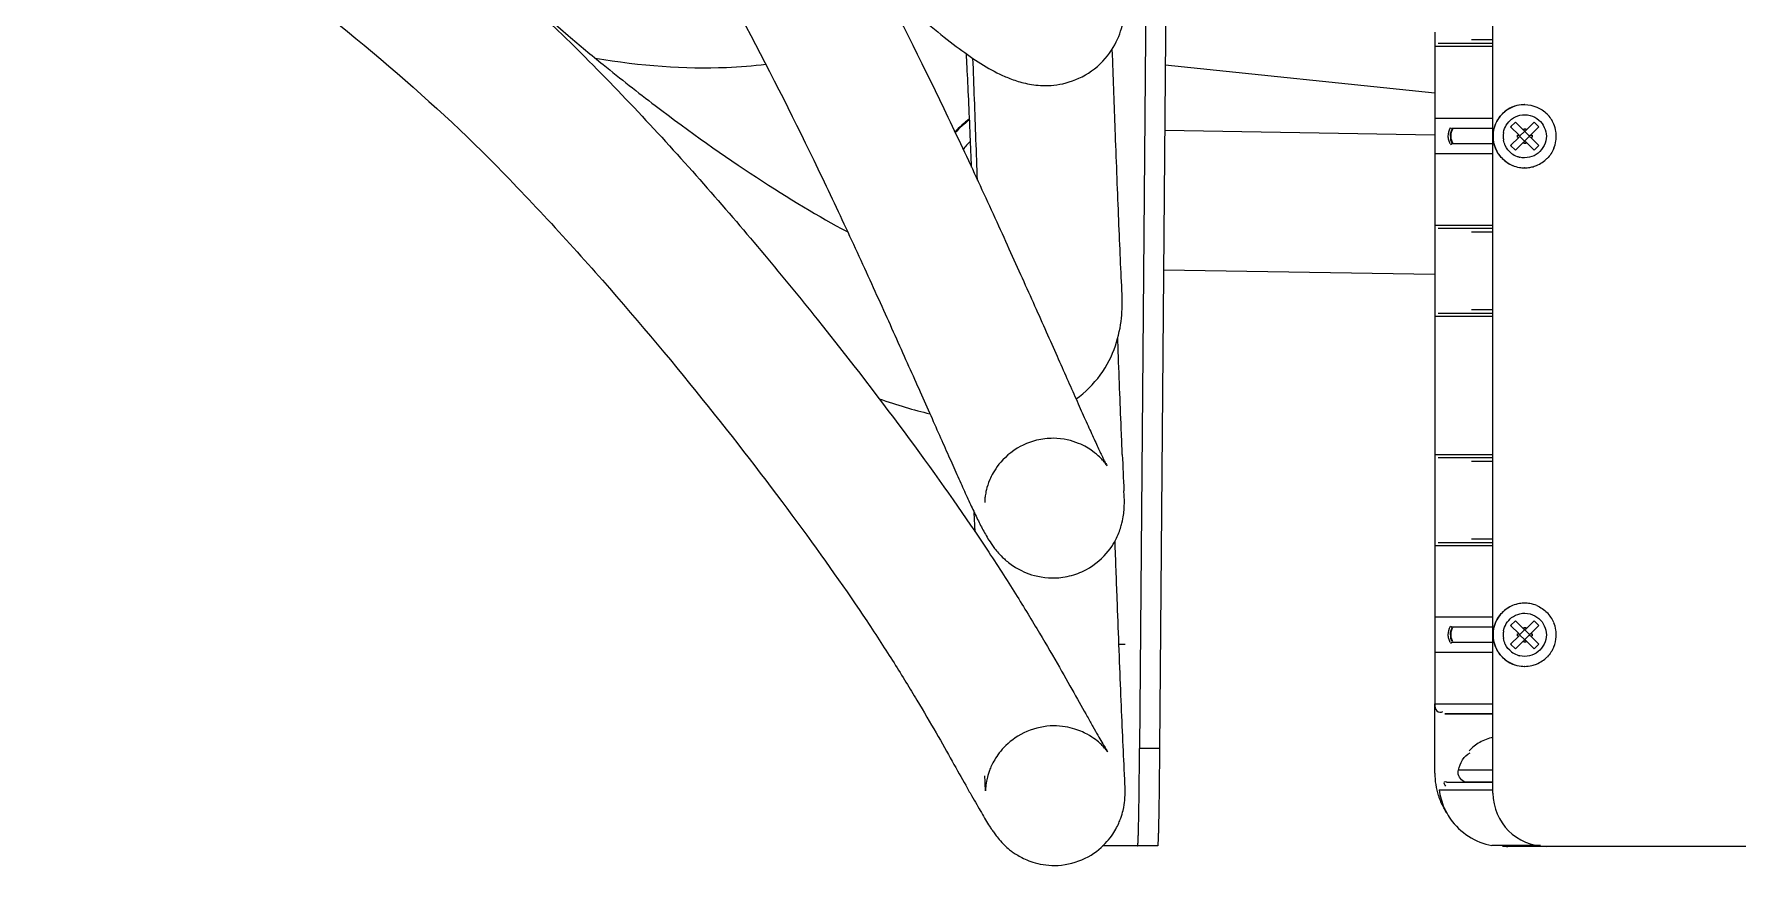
# Model space of a CAD drawing. Header units: millimetres. Extents: x 0 to 10500, y 0 to 7425.
# Drawn here: x 3329.3 to 3585.6, y 1495.8 to 1621 of the extents above; entities that cross this region are included whole.
import ezdxf

# ---------------------------------------------------------------- set-up
doc = ezdxf.new("R2010")
doc.units = ezdxf.units.MM
doc.header["$LTSCALE"] = 577.5
doc.layers.get('0').update_dxf_attribs({"linetype": 'CONTINUOUS'})
doc.layers.add('AXES', color=7, linetype='CONTINUOUS')

msp = doc.modelspace()

# ---------------------------------------------------------------- linework, layer by layer
at = {"color": 3, "linetype": 'Continuous'}
for p, q in [((3498.26, 1835.58), (3495.57, 1513.47)), ((3495.28, 1498.83), (3490.01, 1498.83))]:
    msp.add_line(p, q, dxfattribs=at)
at = {"color": 7, "linetype": 'Continuous'}
for p, q in [((3501.26, 1835.58), (3498.57, 1513.47)), ((3548.73, 1506.77), (3548.73, 1698.1)), ((3540, 1621.23), (3540, 1520.19)), ((3491.53, 1616.94), (3491.47, 1618.73)), ((3499.43, 1616.32), (3539.97, 1612.11)), ((3499.35, 1606.52), (3539.97, 1605.83)), ((3499.17, 1585.52), (3539.97, 1584.83)), ((3492.97, 1557.71), (3492.94, 1558.56)), ((3493.26, 1551.54), (3493.22, 1552.25)), ((3470.82, 1546.1), (3470.71, 1548.99)), ((3472.28, 1550.52), (3472.28, 1550.51)), ((3492.47, 1529.14), (3492.46, 1529.2)), ((3492.46, 1529.19), (3493.41, 1529.19)), ((3539.98, 1509.77), (3539.98, 1520.19)), ((3541.5, 1518.69), (3548.71, 1518.69)), ((3498.57, 1513.47), (3495.57, 1513.47)), ((3548.71, 1507.21), (3540.66, 1507.21)), ((3548.71, 1508.4), (3541.76, 1508.4)), ((3548.71, 1506.77), (3548.73, 1506.77)), ((3498.28, 1498.83), (3495.28, 1498.83)), ((3555.89, 1498.9), (3548.55, 1498.9)), ((3960.72, 1498.77), (3550.98, 1498.77))]:
    msp.add_line(p, q, dxfattribs=at)
at = {"color": 6, "linetype": 'Continuous'}
for p, q in [((3548.7, 1620.1), (3545.48, 1620.1)), ((3548.7, 1619.1), (3539.98, 1619.1)), ((3540.48, 1619.6), (3548.7, 1619.6)), ((3553.5, 1610.35), (3553.48, 1610.35)), ((3548.7, 1608.25), (3539.98, 1608.25)), ((3552.1, 1607.72), (3551.39, 1607.01)), ((3553.36, 1606.46), (3552.1, 1607.72)), ((3552.22, 1607.59), (3552.1, 1607.72)), ((3554.92, 1607.72), (3553.66, 1606.46)), ((3554.78, 1607.57), (3554.92, 1607.72)), ((3555.63, 1607.01), (3554.92, 1607.72)), ((3542.35, 1606.88), (3542.58, 1606.75)), ((3548.7, 1606.75), (3542.58, 1606.75)), ((3551.39, 1607.01), (3552.65, 1605.75)), ((3551.51, 1606.89), (3551.39, 1607.01)), ((3552.65, 1605.45), (3551.39, 1604.18)), ((3552.1, 1603.48), (3553.36, 1604.74)), ((3552.4, 1605.75), (3552.65, 1605.75)), ((3552.4, 1605.45), (3552.4, 1605.75)), ((3552.4, 1605.45), (3552.65, 1605.45)), ((3552.72, 1605.65), (3552.78, 1605.59)), ((3552.77, 1605.6), (3552.72, 1605.55)), ((3552.76, 1605.56), (3553.45, 1604.87)), ((3553.45, 1606.33), (3552.77, 1605.65)), ((3553.36, 1606.71), (3553.66, 1606.71)), ((3553.36, 1606.71), (3553.36, 1606.46)), ((3553.36, 1604.74), (3553.36, 1604.49)), ((3553.66, 1604.49), (3553.36, 1604.49)), ((3553.48, 1606.31), (3553.41, 1606.38)), ((3553.49, 1604.9), (3553.41, 1604.81)), ((3553.62, 1606.43), (3553.47, 1606.3)), ((3553.62, 1604.76), (3553.47, 1604.9)), ((3554.24, 1605.6), (3553.48, 1604.84)), ((3553.48, 1604.89), (3553.62, 1604.77)), ((3554.21, 1605.63), (3553.51, 1606.33)), ((3553.66, 1606.71), (3553.66, 1606.46)), ((3553.66, 1606.69), (3553.66, 1606.71)), ((3553.66, 1604.74), (3554.92, 1603.48)), ((3553.66, 1604.74), (3553.66, 1604.49)), ((3553.66, 1604.49), (3553.66, 1604.51)), ((3554.18, 1605.59), (3554.34, 1605.75)), ((3554.3, 1605.7), (3554.18, 1605.59)), ((3554.18, 1605.61), (3554.3, 1605.5)), ((3554.34, 1605.45), (3554.18, 1605.61)), ((3554.37, 1605.75), (3555.63, 1607.01)), ((3554.37, 1605.75), (3554.62, 1605.75)), ((3555.63, 1604.18), (3554.37, 1605.45)), ((3554.37, 1605.45), (3554.62, 1605.45)), ((3554.62, 1605.75), (3554.62, 1605.45)), ((3555.47, 1606.86), (3555.63, 1607.01)), ((3548.7, 1602.95), (3539.98, 1602.95)), ((3542.58, 1604.45), (3542.35, 1604.31)), ((3548.7, 1604.45), (3542.58, 1604.45)), ((3551.39, 1604.18), (3551.51, 1604.31)), ((3551.39, 1604.18), (3552.1, 1603.48)), ((3552.1, 1603.48), (3552.22, 1603.6)), ((3554.92, 1603.48), (3554.77, 1603.63)), ((3554.92, 1603.48), (3555.63, 1604.18)), ((3555.63, 1604.18), (3555.47, 1604.34)), ((3553.5, 1600.85), (3553.48, 1600.85)), ((3539.98, 1592.2), (3548.7, 1592.2)), ((3548.7, 1591.7), (3540.48, 1591.7)), ((3545.48, 1591.2), (3548.7, 1591.2)), ((3540.48, 1579), (3548.7, 1579)), ((3548.7, 1579.5), (3545.48, 1579.5)), ((3548.7, 1578.5), (3539.98, 1578.5)), ((3539.98, 1557.7), (3548.7, 1557.7)), ((3548.7, 1557.2), (3540.48, 1557.2)), ((3545.48, 1556.7), (3548.7, 1556.7)), ((3548.7, 1544), (3539.98, 1544)), ((3540.48, 1544.5), (3548.7, 1544.5)), ((3548.7, 1545), (3545.48, 1545)), ((3553.5, 1535.35), (3553.48, 1535.35)), ((3548.7, 1533.25), (3539.98, 1533.25)), ((3552.1, 1532.72), (3551.39, 1532.01)), ((3553.36, 1531.46), (3552.1, 1532.72)), ((3552.22, 1532.59), (3552.1, 1532.72)), ((3554.92, 1532.72), (3553.66, 1531.46)), ((3554.78, 1532.57), (3554.92, 1532.72)), ((3555.63, 1532.01), (3554.92, 1532.72)), ((3542.35, 1531.88), (3542.58, 1531.75)), ((3548.7, 1531.75), (3542.58, 1531.75)), ((3551.39, 1532.01), (3552.65, 1530.75)), ((3551.51, 1531.89), (3551.39, 1532.01)), ((3552.65, 1530.45), (3551.39, 1529.18)), ((3552.4, 1530.75), (3552.65, 1530.75)), ((3552.4, 1530.45), (3552.4, 1530.75)), ((3552.4, 1530.45), (3552.65, 1530.45)), ((3552.72, 1530.65), (3552.78, 1530.59)), ((3552.77, 1530.6), (3552.72, 1530.55)), ((3552.76, 1530.56), (3553.45, 1529.87)), ((3553.45, 1531.33), (3552.77, 1530.65)), ((3553.36, 1531.71), (3553.66, 1531.71)), ((3553.36, 1531.71), (3553.36, 1531.46)), ((3553.48, 1531.31), (3553.41, 1531.38)), ((3553.62, 1531.43), (3553.47, 1531.3)), ((3554.24, 1530.6), (3553.48, 1529.84)), ((3554.21, 1530.63), (3553.51, 1531.33)), ((3553.66, 1531.71), (3553.66, 1531.46)), ((3553.66, 1531.69), (3553.66, 1531.71)), ((3554.18, 1530.59), (3554.34, 1530.75)), ((3554.3, 1530.7), (3554.18, 1530.59)), ((3554.18, 1530.61), (3554.3, 1530.5)), ((3554.34, 1530.45), (3554.18, 1530.61)), ((3554.37, 1530.75), (3555.63, 1532.01)), ((3554.37, 1530.75), (3554.62, 1530.75)), ((3555.63, 1529.18), (3554.37, 1530.45)), ((3554.37, 1530.45), (3554.62, 1530.45)), ((3554.62, 1530.75), (3554.62, 1530.45)), ((3555.47, 1531.86), (3555.63, 1532.01)), ((3548.7, 1527.95), (3539.98, 1527.95)), ((3542.58, 1529.45), (3542.35, 1529.31)), ((3548.7, 1529.45), (3542.58, 1529.45)), ((3551.39, 1529.18), (3551.51, 1529.31)), ((3551.39, 1529.18), (3552.1, 1528.48)), ((3552.1, 1528.48), (3553.36, 1529.74)), ((3552.1, 1528.48), (3552.22, 1528.6)), ((3553.36, 1529.74), (3553.36, 1529.49)), ((3553.66, 1529.49), (3553.36, 1529.49)), ((3553.49, 1529.9), (3553.41, 1529.81)), ((3553.62, 1529.76), (3553.47, 1529.9)), ((3553.48, 1529.89), (3553.62, 1529.77)), ((3553.66, 1529.74), (3554.92, 1528.48)), ((3553.66, 1529.74), (3553.66, 1529.49)), ((3553.66, 1529.49), (3553.66, 1529.51)), ((3554.92, 1528.48), (3554.77, 1528.63)), ((3554.92, 1528.48), (3555.63, 1529.18)), ((3555.63, 1529.18), (3555.47, 1529.34)), ((3553.5, 1525.85), (3553.48, 1525.85)), ((3539.98, 1520.19), (3548.7, 1520.19)), ((3548.71, 1518.69), (3541.48, 1518.69)), ((3543.49, 1509.86), (3543.5, 1509.99)), ((3543.5, 1509.99), (3543.52, 1510.12)), ((3543.52, 1510.12), (3543.55, 1510.25)), ((3543.55, 1510.26), (3548.71, 1510.26)), ((3548.71, 1508.41), (3544.61, 1508.41))]:
    msp.add_line(p, q, dxfattribs=at)
at = {"color": 7, "linetype": 'Continuous'}
for centre, radius, start, end in [((3608.39, 1854.44), 306.79, 225.0203, 229.6208), ((3609.88, 1856.09), 309.02, 229.6089, 230.872), ((4666.46, 1608.29), 1174.58, 182.4681, 182.73448), ((3551.06, 1509.78), 11.08, 180.068, 197.7776), ((3550.43, 1508.48), 9.86, 187.1247, 203.3798), ((3551, 1509.78), 11.01, 197.8356, 208.0757), ((3550.99, 1509.77), 11.01, 208.076, 212.4764), ((3550.23, 1508.4), 9.64, 203.422, 207.3332), ((3556.73, 1506.77), 8, 180.0053, 269.9927), ((3550.28, 1508.43), 9.7, 207.3361, 214.9614), ((3550.98, 1509.68), 10.91, 265.6648, 269.9932)]:
    msp.add_arc(centre, radius, start, end, dxfattribs=at)
at = {"color": 6, "linetype": 'Continuous'}
for centre, radius, start, end in [((3553.5, 1605.6), 4.75, 112.5316, 123.6115), ((3553.5, 1605.57), 4.78, 96.2142, 112.4424), ((3553.49, 1605.57), 4.78, 96.2849, 112.1811), ((3553.49, 1605.61), 4.73, 90.0109, 96.2765), ((3553.5, 1605.62), 4.73, 90.0086, 96.2033), ((3553.5, 1605.59), 4.76, 123.5824, 134.9598), ((3553.5, 1605.6), 4.75, 33.6258, 44.9997), ((3553.51, 1605.61), 4.74, 22.4836, 33.6493), ((3553.46, 1605.59), 4.79, 8.6823, 22.4182), ((3544.14, 1605.6), 1.81, 180.042, 186.0684), ((3544.32, 1605.62), 2, 186.0879, 192.9055), ((3553.91, 1605.53), 3.65, 169.9114, 178.8995), ((3553.91, 1605.67), 3.65, 181.0932, 190.0861), ((3553.46, 1605.61), 4.79, 337.5818, 351.3177), ((3553.48, 1605.59), 4.77, 3.5334, 8.7043), ((3553.48, 1605.61), 4.77, 351.2957, 356.4666), ((3553.57, 1605.6), 4.68, 356.4693, 3.5307), ((3553.5, 1605.61), 4.76, 225.0402, 236.4176), ((3553.53, 1605.63), 3.28, 232.6284, 249.007), ((3553.51, 1605.58), 3.23, 248.995, 257.0955), ((3553.49, 1605.61), 4.76, 303.8363, 314.9605), ((3553.5, 1605.6), 4.75, 236.3885, 247.4684), ((3553.5, 1605.61), 4.76, 247.5221, 260.3809), ((3553.49, 1605.61), 4.76, 247.8816, 260.4451), ((3553.5, 1605.6), 4.75, 260.3536, 269.9821), ((3553.49, 1605.6), 4.75, 260.4197, 269.9844), ((3553.5, 1605.6), 4.75, 270.0179, 279.6464), ((3553.49, 1605.63), 4.78, 279.6342, 283.1342), ((3553.5, 1605.59), 4.74, 283.1228, 292.1299), ((3553.49, 1605.6), 4.75, 292.174, 303.8671), ((3553.5, 1530.59), 4.76, 99.3063, 112.477), ((3553.49, 1530.59), 4.76, 99.4154, 112.2144), ((3553.49, 1530.6), 4.75, 90.0191, 99.4418), ((3553.5, 1530.6), 4.75, 90.017, 99.3331), ((3553.5, 1530.6), 4.75, 80.6669, 89.983), ((3553.5, 1530.59), 4.76, 67.523, 80.6937), ((3553.5, 1530.59), 4.76, 123.5824, 134.9598), ((3553.5, 1530.6), 4.75, 112.5316, 123.6115), ((3553.5, 1530.6), 4.75, 33.6258, 44.9997), ((3553.51, 1530.61), 4.74, 22.4836, 33.6493), ((3544.14, 1530.6), 1.81, 180.042, 186.0684), ((3544.32, 1530.62), 2, 186.0879, 192.9055), ((3553.91, 1530.53), 3.65, 169.9114, 178.8995), ((3553.91, 1530.67), 3.65, 181.0932, 190.0861), ((3553.46, 1530.59), 4.79, 8.6823, 22.4182), ((3553.44, 1530.61), 4.81, 337.6168, 356.4254), ((3553.48, 1530.59), 4.77, 3.5334, 8.7043), ((3553.57, 1530.6), 4.68, 356.4693, 3.5307), ((3553.53, 1530.63), 3.28, 232.6284, 249.007), ((3553.5, 1530.61), 4.76, 225.0402, 236.4176), ((3553.5, 1530.6), 4.75, 236.3885, 247.4684), ((3553.5, 1530.63), 4.78, 247.5576, 263.7858), ((3553.49, 1530.63), 4.78, 247.9143, 263.8283), ((3553.51, 1530.58), 3.23, 248.995, 257.0955), ((3553.49, 1530.58), 4.73, 263.8402, 269.9938), ((3553.5, 1530.58), 4.73, 263.7967, 269.9914), ((3553.5, 1530.61), 4.76, 270.0275, 283.1473), ((3553.5, 1530.59), 4.74, 283.1228, 292.1299), ((3553.49, 1530.6), 4.75, 292.174, 303.8671), ((3553.49, 1530.61), 4.76, 303.8363, 314.9605)]:
    msp.add_arc(centre, radius, start, end, dxfattribs=at)
at = {"color": 2, "linetype": 'Continuous'}
for centre, radius, start, end in [((3550.24, 1508.38), 6.97, 102.7093, 120.1254), ((3550.26, 1508.36), 7, 120.2077, 136.8309)]:
    msp.add_arc(centre, radius, start, end, dxfattribs=at)
at = {"color": 7, "linetype": 'Continuous'}
for points, knots in [([(3417.71, 1691.39), (3420.77, 1687.23), (3429.33, 1675.11), (3442.06, 1655.19), (3455.21, 1631.88), (3464.56, 1613.14), (3471.08, 1599.29), (3475.48, 1589.67), (3479.4, 1580.96), (3482.84, 1573.24), (3485.28, 1567.73), (3486.98, 1563.92), (3488.12, 1561.39), (3489.11, 1559.21), (3489.79, 1557.76), (3490.23, 1556.86), (3490.49, 1556.35), (3490.64, 1556.08), (3490.68, 1556.02), (3490.68, 1556.01)], [0, 0, 0, 0, 0.070633, 0.204596, 0.338559, 0.472522, 0.539503, 0.606484, 0.673466, 0.740447, 0.807429, 0.840919, 0.87441, 0.907901, 0.941391, 0.958137, 0.974882, 0.991627, 1, 1, 1, 1]), ([(3344.28, 1680.58), (3346.8, 1677.15), (3354.62, 1667.79), (3376.53, 1647.7), (3398.45, 1631.22), (3411.48, 1618.18)], [0, 0, 0, 0, 0.154946, 0.436631, 1, 1, 1, 1]), ([(3402.89, 1676.06), (3405.06, 1673.07), (3412.46, 1662.5), (3424.06, 1644.35), (3436.64, 1622.05), (3445.67, 1603.97), (3452.02, 1590.47), (3456.35, 1581), (3460.23, 1572.37), (3463.65, 1564.71), (3466.09, 1559.2), (3467.81, 1555.35), (3468.58, 1553.62), (3468.95, 1552.81)], [0, 0, 0, 0, 0.0625, 0.21875, 0.375, 0.53125, 0.609375, 0.6875, 0.765625, 0.84375, 0.921875, 0.960938, 1, 1, 1, 1]), ([(3329.27, 1665.61), (3331.77, 1662.38), (3340.45, 1652.24), (3363.76, 1631.02), (3385.02, 1614.94), (3396.63, 1603.33)], [0, 0, 0, 0, 0.126905, 0.417937, 1, 1, 1, 1]), ([(3456.66, 1628.65), (3457.76, 1627.67), (3460.49, 1625.24), (3464.33, 1621.96), (3468.06, 1619.01), (3471.33, 1616.7), (3473.94, 1615.18), (3476.26, 1614.17), (3478.31, 1613.53), (3480.91, 1613.12), (3484.4, 1613.36), (3488.53, 1615.15), (3491.64, 1618.54), (3493, 1621.89), (3493.52, 1625.49), (3493.21, 1628.22), (3492.83, 1630.48), (3492.52, 1632.19), (3492.45, 1632.85), (3492.45, 1632.98)], [0, 0, 0, 0, 0.049401, 0.128618, 0.207834, 0.287051, 0.366268, 0.405876, 0.445484, 0.485092, 0.524701, 0.564309, 0.603917, 0.643525, 0.683134, 0.76235, 0.841567, 0.920783, 1, 1, 1, 1]), ([(3411.48, 1618.18), (3418.24, 1611.42), (3430.97, 1597.69), (3447.5, 1577.77), (3461.4, 1559.67), (3470.65, 1546.51), (3476.52, 1537.44), (3480.2, 1531.42), (3483.26, 1526.18), (3485.75, 1521.77), (3487.44, 1518.77), (3488.57, 1516.76), (3489.3, 1515.47), (3489.92, 1514.4), (3490.41, 1513.57), (3490.69, 1513.13), (3490.78, 1512.98), (3490.79, 1512.97), (3490.79, 1512.97)], [0, 0, 0, 0, 0.125984, 0.251969, 0.377953, 0.503937, 0.566929, 0.629921, 0.692913, 0.755906, 0.818898, 0.850394, 0.88189, 0.913386, 0.944882, 0.976378, 0.992126, 1, 1, 1, 1]), ([(3413.69, 1617.34), (3420.5, 1616.2), (3429.32, 1615.55), (3437.42, 1616.2), (3439.35, 1616.42)], [0, 0, 0, 0, 0.756175, 1, 1, 1, 1]), ([(3470.3, 1600.93), (3470.23, 1602.53), (3470.09, 1606.06), (3469.87, 1611.18), (3469.67, 1615.22), (3469.56, 1617.36), (3469.52, 1618)], [0, 0, 0, 0, 0.245621, 0.553832, 0.862043, 1, 1, 1, 1]), ([(3471.19, 1598.98), (3471.11, 1600.99), (3470.89, 1607.02), (3470.66, 1613.24), (3470.51, 1617.32)], [0, 0, 0, 0, 0.337651, 1, 1, 1, 1]), ([(3414.88, 1616.38), (3417.49, 1614.25), (3425.34, 1608.08), (3438.21, 1598.97), (3447.46, 1593.44), (3451.6, 1591.23), (3451.66, 1591.2)], [0, 0, 0, 0, 0.19881, 0.59643, 0.99405, 1, 1, 1, 1]), ([(3492.94, 1581.79), (3492.78, 1585.16), (3492.44, 1592.77), (3491.97, 1604.99), (3491.67, 1613.24), (3491.53, 1616.94)], [0, 0, 0, 0, 0.354315, 0.70863, 1, 1, 1, 1]), ([(3542.3, 1604.45), (3542.21, 1604.63), (3542.06, 1605), (3542, 1605.4), (3542, 1605.6)], [0, 0, 0, 0, 0.509565, 1, 1, 1, 1]), ([(3396.63, 1603.33), (3403.02, 1596.94), (3415.14, 1583.87), (3431.09, 1564.66), (3444.51, 1547.17), (3453.29, 1534.68), (3458.74, 1526.25), (3462.17, 1520.65), (3465.03, 1515.74), (3467.44, 1511.48), (3468.79, 1509.07), (3469.41, 1507.99)], [0, 0, 0, 0, 0.153846, 0.307692, 0.461538, 0.615385, 0.692308, 0.769231, 0.846154, 0.923077, 1, 1, 1, 1]), ([(3486.02, 1566.07), (3487.41, 1567.08), (3490.05, 1569.72), (3492.17, 1574.16), (3492.97, 1578.3), (3492.99, 1580.68), (3492.94, 1581.79)], [0, 0, 0, 0, 0.233231, 0.488821, 0.74441, 1, 1, 1, 1]), ([(3492.94, 1558.56), (3492.89, 1559.8), (3492.67, 1564.92), (3492.45, 1570.65), (3492.29, 1575.09), (3492.28, 1575.24)], [0, 0, 0, 0, 0.243578, 0.974314, 1, 1, 1, 1]), ([(3490.68, 1556.01), (3490.69, 1556), (3490.68, 1556.01), (3490.56, 1556.2), (3490.17, 1556.71), (3489.63, 1557.3), (3488.62, 1558.19), (3486.71, 1559.42), (3483.48, 1560.33), (3480.07, 1559.98), (3476.76, 1558.7), (3474.06, 1556.11), (3472.92, 1553.79), (3472.48, 1552.34), (3472.34, 1551.46), (3472.29, 1550.93), (3472.28, 1550.63), (3472.28, 1550.54), (3472.28, 1550.52)], [0, 0, 0, 0, 0.062503, 0.187508, 0.250011, 0.312514, 0.375016, 0.437519, 0.500022, 0.531273, 0.562525, 0.625027, 0.68753, 0.750033, 0.812535, 0.875038, 0.937541, 1, 1, 1, 1]), ([(3468.95, 1552.81), (3469.32, 1551.99), (3470.02, 1550.44), (3470.82, 1548.74), (3471.43, 1547.49), (3471.89, 1546.6), (3472.36, 1545.74), (3472.89, 1544.84), (3473.46, 1543.98), (3474.15, 1543.1), (3474.9, 1542.28), (3476.09, 1541.23), (3478.18, 1539.9), (3481.53, 1538.97), (3485.03, 1539.33), (3488.42, 1540.63), (3491.22, 1543.31), (3492.46, 1545.8), (3492.97, 1547.48), (3493.17, 1548.66), (3493.26, 1549.57), (3493.29, 1550.55), (3493.28, 1551.15), (3493.26, 1551.54)], [0, 0, 0, 0, 0.125, 0.25, 0.3125, 0.375, 0.4375, 0.5, 0.5625, 0.59375, 0.625, 0.65625, 0.6875, 0.71875, 0.734375, 0.75, 0.78125, 0.8125, 0.84375, 0.875, 0.90625, 0.9375, 1, 1, 1, 1]), ([(3492.46, 1529.2), (3492.38, 1531.43), (3492.18, 1536.54), (3491.99, 1541.8), (3491.88, 1544.72)], [0, 0, 0, 0, 0.444934, 1, 1, 1, 1]), ([(3542.3, 1529.45), (3542.21, 1529.63), (3542.06, 1530), (3542, 1530.4), (3542, 1530.6)], [0, 0, 0, 0, 0.509565, 1, 1, 1, 1]), ([(3493.26, 1510.39), (3493.09, 1513.97), (3492.82, 1520.07), (3492.56, 1526.81), (3492.47, 1529.14)], [0, 0, 0, 0, 0.66282, 1, 1, 1, 1]), ([(3540, 1520.19), (3540, 1519.83), (3540.03, 1519.04), (3540.96, 1518.88), (3541.2, 1519.07)], [0, 0, 0, 0, 0.543054, 1, 1, 1, 1]), ([(3490.79, 1512.97), (3490.79, 1512.97), (3490.78, 1512.99), (3490.67, 1513.15), (3490.25, 1513.65), (3489.42, 1514.52), (3487.81, 1515.62), (3485.74, 1516.58), (3482.26, 1517.16), (3477.93, 1516.06), (3474.92, 1513.62), (3473.51, 1511.47), (3472.88, 1509.94), (3472.52, 1508.57), (3472.42, 1507.68), (3472.39, 1507.21), (3472.4, 1507.08), (3472.39, 1507.17), (3472.38, 1507.48), (3472.35, 1508.17), (3472.31, 1508.94), (3472.29, 1509.37)], [0, 0, 0, 0, 0.030303, 0.090909, 0.151515, 0.212121, 0.242424, 0.272727, 0.30303, 0.333333, 0.363636, 0.393939, 0.424242, 0.454545, 0.515152, 0.575758, 0.636364, 0.69697, 0.757576, 0.878788, 1, 1, 1, 1]), ([(3498.57, 1513.47), (3498.56, 1512.38), (3498.54, 1510.3), (3498.51, 1507.39), (3498.48, 1504.87), (3498.44, 1502.78), (3498.41, 1501.31), (3498.38, 1500.37), (3498.36, 1499.83), (3498.34, 1499.42), (3498.33, 1499.09), (3498.29, 1498.95), (3498.3, 1498.83), (3498.28, 1498.83)], [0, 0, 0, 0, 0.224901, 0.4244, 0.596578, 0.73978, 0.852627, 0.897319, 0.934042, 0.962709, 0.983259, 0.995659, 1, 1, 1, 1]), ([(3469.41, 1507.99), (3469.71, 1507.44), (3470.29, 1506.41), (3471.08, 1505.04), (3471.78, 1503.83), (3472.41, 1502.75), (3472.91, 1501.95), (3473.32, 1501.31), (3473.66, 1500.82), (3474.09, 1500.23), (3474.76, 1499.43), (3475.77, 1498.4), (3477.5, 1497.21), (3479.65, 1496.22), (3483.2, 1495.63), (3487.6, 1496.75), (3490.66, 1499.23), (3492.12, 1501.45), (3492.79, 1503.07), (3493.21, 1504.61), (3493.35, 1505.76), (3493.4, 1506.65), (3493.4, 1507.3), (3493.38, 1507.85), (3493.36, 1508.51), (3493.32, 1509.31), (3493.28, 1510.02), (3493.26, 1510.39)], [0, 0, 0, 0, 0.071429, 0.142857, 0.214286, 0.285714, 0.357143, 0.392857, 0.428571, 0.464286, 0.5, 0.535714, 0.553571, 0.571429, 0.589286, 0.607143, 0.625, 0.642857, 0.660714, 0.678571, 0.714286, 0.75, 0.785714, 0.821429, 0.857143, 0.928571, 1, 1, 1, 1]), ([(3541.78, 1508.45), (3541.66, 1508.5), (3541.13, 1508.54), (3541.45, 1508), (3541.57, 1507.82)], [0, 0, 0, 0, 0.383951, 1, 1, 1, 1])]:
    msp.add_open_spline(points, degree=3, knots=knots, dxfattribs=at)
at = {"color": 6, "linetype": 'Continuous'}
for points in [[(3551.69, 1610), (3550.57, 1609.54), (3549.58, 1608.56), (3549.11, 1607.45)], [(3553.5, 1610.35), (3554.12, 1610.35), (3554.74, 1610.22), (3555.32, 1609.99)], [(3555.32, 1609.99), (3555.89, 1609.75), (3556.42, 1609.39), (3556.86, 1608.96)], [(3549.11, 1607.45), (3548.86, 1606.87), (3548.74, 1606.23), (3548.74, 1605.6)], [(3548.75, 1605.6), (3548.75, 1606.22), (3548.87, 1606.85), (3549.11, 1607.42)], [(3549.11, 1607.42), (3549.35, 1607.99), (3549.7, 1608.52), (3550.14, 1608.96)], [(3550.32, 1606.17), (3550.45, 1606.94), (3550.91, 1607.7), (3551.53, 1608.18)], [(3551.53, 1608.18), (3551.9, 1608.46), (3552.34, 1608.66), (3552.79, 1608.77)], [(3552.79, 1608.77), (3553.75, 1608.99), (3554.91, 1608.69), (3555.65, 1608.04)], [(3555.65, 1608.04), (3556.33, 1607.45), (3556.74, 1606.49), (3556.76, 1605.6)], [(3548.74, 1605.6), (3548.74, 1604.98), (3548.86, 1604.36), (3549.09, 1603.79)], [(3549.11, 1603.78), (3548.87, 1604.35), (3548.75, 1604.98), (3548.75, 1605.6)], [(3549.09, 1603.79), (3549.56, 1602.66), (3550.56, 1601.66), (3551.69, 1601.2)], [(3550.14, 1602.24), (3549.7, 1602.68), (3549.35, 1603.21), (3549.11, 1603.78)], [(3551.53, 1603.02), (3551.13, 1603.33), (3550.8, 1603.74), (3550.58, 1604.19)], [(3557.89, 1603.78), (3557.65, 1603.21), (3557.29, 1602.68), (3556.86, 1602.24)], [(3551.69, 1535), (3550.57, 1534.54), (3549.58, 1533.56), (3549.11, 1532.45)], [(3549.11, 1532.42), (3549.35, 1532.99), (3549.7, 1533.52), (3550.14, 1533.96)], [(3550.32, 1531.17), (3550.45, 1531.94), (3550.91, 1532.7), (3551.53, 1533.18)], [(3551.53, 1533.18), (3551.9, 1533.46), (3552.34, 1533.66), (3552.79, 1533.77)], [(3552.79, 1533.77), (3553.75, 1533.99), (3554.91, 1533.69), (3555.65, 1533.04)], [(3555.32, 1534.99), (3555.89, 1534.75), (3556.42, 1534.39), (3556.86, 1533.96)], [(3555.65, 1533.04), (3556.33, 1532.45), (3556.74, 1531.49), (3556.76, 1530.6)], [(3549.11, 1532.45), (3548.86, 1531.87), (3548.74, 1531.23), (3548.74, 1530.6)], [(3548.74, 1530.6), (3548.74, 1529.98), (3548.86, 1529.36), (3549.09, 1528.79)], [(3548.75, 1530.6), (3548.75, 1531.22), (3548.87, 1531.85), (3549.11, 1532.42)], [(3549.11, 1528.78), (3548.87, 1529.35), (3548.75, 1529.98), (3548.75, 1530.6)], [(3549.09, 1528.79), (3549.56, 1527.66), (3550.56, 1526.66), (3551.69, 1526.2)], [(3550.14, 1527.24), (3549.7, 1527.68), (3549.35, 1528.21), (3549.11, 1528.78)], [(3551.53, 1528.02), (3551.13, 1528.33), (3550.8, 1528.74), (3550.58, 1529.19)], [(3557.89, 1528.78), (3557.65, 1528.21), (3557.29, 1527.68), (3556.86, 1527.24)], [(3543.55, 1510.25), (3543.82, 1511.25), (3544.33, 1512.46), (3545.3, 1512.83)], [(3544.61, 1508.41), (3544.02, 1508.57), (3543.49, 1509.25), (3543.49, 1509.86)]]:
    msp.add_open_spline(points, degree=3, dxfattribs=at)
at = {"color": 7, "linetype": 'Continuous'}
for points in [[(3542, 1605.6), (3542, 1606.04), (3542.12, 1606.5), (3542.33, 1606.89)], [(3456.39, 1566.11), (3459.08, 1565.15), (3461.62, 1564.41), (3464.03, 1563.85)], [(3542, 1530.6), (3542, 1531.04), (3542.12, 1531.5), (3542.33, 1531.89)], [(3542.33, 1502.87), (3543.74, 1500.85), (3546.13, 1499.33), (3548.55, 1498.9)]]:
    msp.add_open_spline(points, degree=3, dxfattribs=at)
at = {"color": 6, "linetype": 'Continuous'}
for points, knots in [([(3542.32, 1605.6), (3542.32, 1605.78), (3542.37, 1606.15), (3542.5, 1606.5), (3542.58, 1606.66)], [0, 0, 0, 0, 0.49474, 1, 1, 1, 1]), ([(3542.59, 1604.58), (3542.54, 1604.68), (3542.46, 1604.87), (3542.39, 1605.07), (3542.37, 1605.17)], [0, 0, 0, 0, 0.505444, 1, 1, 1, 1]), ([(3542.42, 1605.6), (3542.42, 1605.8), (3542.47, 1606.2), (3542.63, 1606.58), (3542.73, 1606.76)], [0, 0, 0, 0, 0.494598, 1, 1, 1, 1]), ([(3542.69, 1604.58), (3542.61, 1604.74), (3542.47, 1605.07), (3542.42, 1605.43), (3542.42, 1605.6)], [0, 0, 0, 0, 0.509732, 1, 1, 1, 1]), ([(3550.58, 1604.19), (3550.52, 1604.32), (3550.41, 1604.6), (3550.34, 1604.89), (3550.32, 1605.03)], [0, 0, 0, 0, 0.499814, 1, 1, 1, 1]), ([(3556.76, 1605.6), (3556.74, 1604.66), (3555.85, 1602.68), (3553.7, 1602.22), (3552.79, 1602.43)], [0, 0, 0, 0, 0.500002, 1, 1, 1, 1]), ([(3542.32, 1530.6), (3542.32, 1530.78), (3542.37, 1531.15), (3542.5, 1531.5), (3542.58, 1531.66)], [0, 0, 0, 0, 0.49474, 1, 1, 1, 1]), ([(3542.59, 1529.58), (3542.54, 1529.68), (3542.46, 1529.87), (3542.39, 1530.07), (3542.37, 1530.17)], [0, 0, 0, 0, 0.505444, 1, 1, 1, 1]), ([(3542.42, 1530.6), (3542.42, 1530.8), (3542.47, 1531.2), (3542.63, 1531.58), (3542.73, 1531.76)], [0, 0, 0, 0, 0.494598, 1, 1, 1, 1]), ([(3542.69, 1529.58), (3542.61, 1529.74), (3542.47, 1530.07), (3542.42, 1530.43), (3542.42, 1530.6)], [0, 0, 0, 0, 0.509732, 1, 1, 1, 1]), ([(3556.76, 1530.6), (3556.74, 1529.66), (3555.85, 1527.68), (3553.7, 1527.22), (3552.79, 1527.43)], [0, 0, 0, 0, 0.500002, 1, 1, 1, 1]), ([(3550.58, 1529.19), (3550.52, 1529.32), (3550.41, 1529.6), (3550.34, 1529.89), (3550.32, 1530.03)], [0, 0, 0, 0, 0.499814, 1, 1, 1, 1])]:
    msp.add_open_spline(points, degree=3, knots=knots, dxfattribs=at)
at = {"color": 3, "linetype": 'Continuous'}
msp.add_open_spline([(3495.28, 1498.83), (3495.3, 1498.83), (3495.29, 1498.95), (3495.33, 1499.09), (3495.34, 1499.42), (3495.36, 1499.83), (3495.38, 1500.37), (3495.41, 1501.31), (3495.44, 1502.78), (3495.48, 1504.87), (3495.51, 1507.39), (3495.54, 1510.3), (3495.56, 1512.38), (3495.57, 1513.47)], degree=3, knots=[0, 0, 0, 0, 0.004341, 0.016741, 0.037291, 0.065958, 0.102681, 0.147373, 0.26022, 0.403422, 0.5756, 0.775099, 1, 1, 1, 1], dxfattribs=at)
at = {"color": 2, "linetype": 'Continuous'}
msp.add_open_spline([(3546.74, 1514.41), (3546.16, 1514.07), (3545.62, 1513.64), (3545.16, 1513.15)], degree=3, dxfattribs=at)
at = {"layer": 'AXES', "color": 7, "linetype": 'Continuous'}
msp.add_line((3491.54, 1616.86), (3491.54, 1616.94), dxfattribs=at)
for centre, radius, start, end in [((3478.48, 1596.4), 14.53, 125.7415, 137.4059), ((3478.52, 1596.4), 14.53, 125.9131, 137.5554), ((3478.62, 1596.4), 14.54, 126.4043, 137.9542), ((3478.66, 1596.4), 14.54, 126.5949, 138.1038), ((3478.65, 1596.42), 12.01, 135.2385, 143.2675)]:
    msp.add_arc(centre, radius, start, end, dxfattribs=at)

doc.saveas('drawing.dxf')
